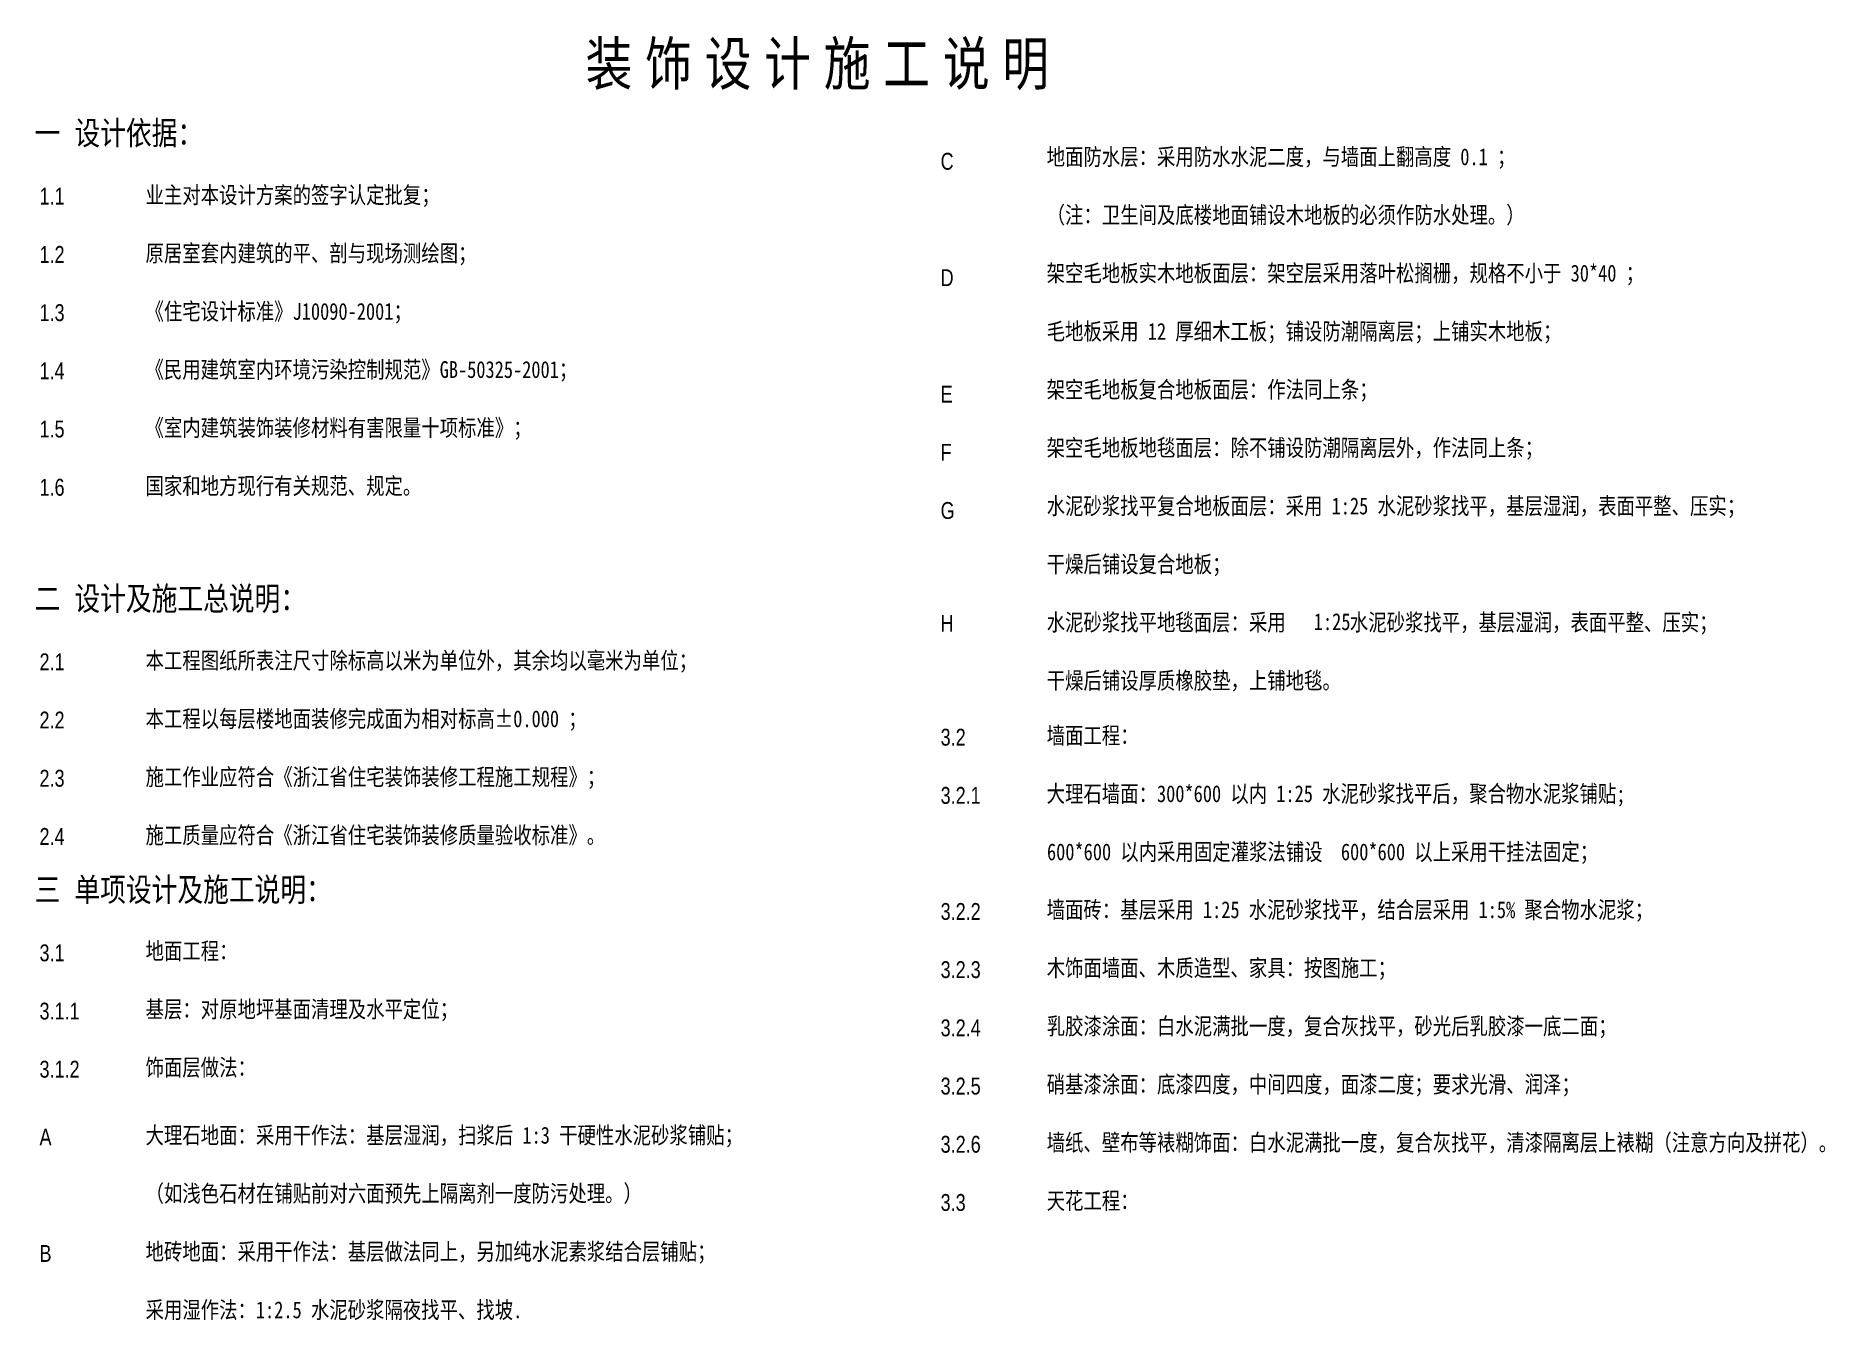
# Model space of a CAD drawing. Header units: millimetres. Extents: x 6960 to 36168, y 4225 to 25183.
import ezdxf

# ---------------------------------------------------------------- set-up
doc = ezdxf.new("R2010")
doc.units = ezdxf.units.MM
doc.layers.add('标注', color=4, linetype='Continuous')
doc.styles.add('_HZTXT', font='txt.shx', dxfattribs={"width": 0.8, "bigfont": 'hztxt.shx'})
doc.styles.add('STYLE1', font='simhei_0.ttf', dxfattribs={"width": 0.8, "height": 200})

msp = doc.modelspace()

# ---------------------------------------------------------------- texts
at = {"layer": '标注', "color": 7, "style": 'STYLE1', "width": 0.8}
for s, p in [('地面防水层：采用防水水泥二度，与墙面上翻高度 0.1 ；', (23460, 23072)), ('业主对本设计方案的签字认定批复；', (8751, 22448)), ('（注：卫生间及底楼地面铺设木地板的必须作防水处理。）', (23460, 22123)), ('原居室套内建筑的平、剖与现场测绘图；', (8751, 21498)), ('架空毛地板实木地板面层：架空层采用落叶松搁栅，规格不小于 30*40 ；', (23460, 21173)), ('《住宅设计标准》J10090-2001；', (8751, 20549)), ('毛地板采用 12 厚细木工板；铺设防潮隔离层；上铺实木地板；', (23460, 20223)), ('《民用建筑室内环境污染控制规范》GB-50325-2001；', (8751, 19600)), ('架空毛地板复合地板面层：作法同上条；', (23460, 19274)), ('《室内建筑装饰装修材料有害限量十项标准》；', (8751, 18650)), ('架空毛地板地毯面层：除不铺设防潮隔离层外，作法同上条；', (23460, 18324)), ('国家和地方现行有关规范、规定。', (8751, 17701)), ('水泥砂浆找平复合地板面层：采用 1:25 水泥砂浆找平，基层湿润，表面平整、压实；', (23460, 17374)), ('干燥后铺设复合地板；', (23460, 16425)), ('水泥砂浆找平地毯面层：采用       水泥砂浆找平，基层湿润，表面平整、压实；', (23460, 15475)), ('1:25', (27820, 15486)), ('本工程图纸所表注尺寸除标高以米为单位外，其余均以毫米为单位；', (8752, 14852)), ('干燥后铺设厚质橡胶垫，上铺地毯。', (23460, 14525)), ('本工程以每层楼地面装修完成面为相对标高%%P0.000 ；', (8752, 13902)), ('墙面工程：', (23460, 13629)), ('施工作业应符合《浙江省住宅装饰装修工程施工规程》；', (8752, 12952)), ('大理石墙面：300*600 以内 1:25 水泥砂浆找平后，聚合物水泥浆铺贴;', (23460, 12679)), ('施工质量应符合《浙江省住宅装饰装修质量验收标准》。', (8752, 12003)), ('600*600 以内采用固定灌浆法铺设  600*600 以上采用干挂法固定；', (23465, 11730)), ('墙面砖：基层采用 1:25 水泥砂浆找平，结合层采用 1:5% 聚合物水泥浆；', (23460, 10786)), ('地面工程：', (8752, 10113)), ('木饰面墙面、木质造型、家具：按图施工；', (23460, 9836)), ('基层：对原地坪基面清理及水平定位；', (8752, 9163)), ('乳胶漆涂面：白水泥满批一度，复合灰找平，砂光后乳胶漆一底二面；', (23460, 8886)), ('饰面层做法：', (8752, 8213)), ('硝基漆涂面：底漆四度，中间四度，面漆二度；要求光滑、润泽；', (23460, 7937)), ('大理石地面：采用干作法：基层湿润，扫浆后 1:3 干硬性水泥砂浆铺贴；', (8752, 7106)), ('墙纸、壁布等裱糊饰面：白水泥满批一度，复合灰找平，清漆隔离层上裱糊（注意方向及拼花）。', (23460, 6987)), ('（如浅色石材在铺贴前对六面预先上隔离剂一度防污处理。）', (8752, 6157)), ('天花工程：', (23460, 6037)), ('地砖地面：采用干作法：基层做法同上，另加纯水泥素浆结合层铺贴；', (8752, 5207)), ('采用湿作法：1:2.5 水泥砂浆隔夜找平、找坡.', (8752, 4257))]:
    msp.add_text(s, height=275, dxfattribs=at).set_placement(p)
at = {"layer": '标注', "color": 7, "attachment_point": 1}
for s, insert, char_height, width, style in [('\\fﾺￚￌﾣﾤ|b0|i0|c134|p2;装 饰 设 计 施 工 说 明', (15934, 25080), 700, 52087.76, '_HZTXT'), ('\\fﾺￚￌﾣﾤ|b0|i0|c134|p2;一  设计依据：', (6942, 23790), 385, 57297.47, '_HZTXT'), ('\\fﾺￚￌﾣﾤ|b0|i0|c134|p2;C', (21729, 23273), 275, 57297.47, '_HZTXT'), ('\\fﾺￚￌﾣﾤ|b0|i0|c134|p2;1.1', (7021, 22703), 275, 57297.47, 'STYLE1'), ('\\fﾺￚￌﾣﾤ|b0|i0|c134|p2;1.2', (7021, 21753), 275, 57297.47, 'STYLE1'), ('\\fﾺￚￌﾣﾤ|b0|i0|c134|p2;D', (21729, 21373), 275, 57297.47, '_HZTXT'), ('\\fﾺￚￌﾣﾤ|b0|i0|c134|p2;1.3', (7021, 20803), 275, 57297.47, 'STYLE1'), ('\\fﾺￚￌﾣﾤ|b0|i0|c134|p2;1.4', (7021, 19854), 275, 57297.47, 'STYLE1'), ('\\fﾺￚￌﾣﾤ|b0|i0|c134|p2;E', (21729, 19474), 275, 57297.47, '_HZTXT'), ('\\fﾺￚￌﾣﾤ|b0|i0|c134|p2;1.5', (7021, 18904), 275, 57297.47, 'STYLE1'), ('\\fﾺￚￌﾣﾤ|b0|i0|c134|p2;F', (21729, 18524), 275, 57297.47, '_HZTXT'), ('\\fﾺￚￌﾣﾤ|b0|i0|c134|p2;1.6', (7021, 17954), 275, 57297.47, 'STYLE1'), ('\\fﾺￚￌﾣﾤ|b0|i0|c134|p2;G', (21729, 17575), 275, 57297.47, '_HZTXT'), ('\\fﾺￚￌﾣﾤ|b0|i0|c134|p2;二  设计及施工总说明：', (6942, 16193), 385, 57297.47, '_HZTXT'), ('\\fﾺￚￌﾣﾤ|b0|i0|c134|p2;H', (21729, 15733), 275, 57297.47, '_HZTXT'), ('\\fﾺￚￌﾣﾤ|b0|i0|c134|p2;2.1', (7021, 15105), 275, 57297.47, 'STYLE1'), ('\\fﾺￚￌﾣﾤ|b0|i0|c134|p2;2.2', (7021, 14156), 275, 57297.47, 'STYLE1'), ('\\fﾺￚￌﾣﾤ|b0|i0|c134|p2;3.2', (21729, 13876), 275, 57297.47, '_HZTXT'), ('\\fﾺￚￌﾣﾤ|b0|i0|c134|p2;2.3', (7021, 13206), 275, 57297.47, 'STYLE1'), ('\\fﾺￚￌﾣﾤ|b0|i0|c134|p2;3.2.1', (21729, 12926), 275, 57297.47, '_HZTXT'), ('\\fﾺￚￌﾣﾤ|b0|i0|c134|p2;2.4', (7021, 12256), 275, 57297.47, 'STYLE1'), ('\\fﾺￚￌﾣﾤ|b0|i0|c134|p2;三  单项设计及施工说明：', (6942, 11444), 385, 57297.47, '_HZTXT'), ('\\fﾺￚￌﾣﾤ|b0|i0|c134|p2;3.2.2', (21729, 11032), 275, 57297.47, '_HZTXT'), ('\\fﾺￚￌﾣﾤ|b0|i0|c134|p2;3.1', (7021, 10357), 275, 57297.47, 'STYLE1'), ('\\fﾺￚￌﾣﾤ|b0|i0|c134|p2;3.2.3', (21729, 10083), 275, 57297.47, '_HZTXT'), ('\\fﾺￚￌﾣﾤ|b0|i0|c134|p2;3.1.1', (7021, 9407), 275, 57297.47, 'STYLE1'), ('\\fﾺￚￌﾣﾤ|b0|i0|c134|p2;3.2.4', (21729, 9133), 275, 57297.47, '_HZTXT'), ('\\fﾺￚￌﾣﾤ|b0|i0|c134|p2;3.1.2', (7021, 8458), 275, 57297.47, 'STYLE1'), ('\\fﾺￚￌﾣﾤ|b0|i0|c134|p2;3.2.5', (21729, 8183), 275, 57297.47, '_HZTXT'), ('\\fﾺￚￌﾣﾤ|b0|i0|c134|p2;A', (7021, 7352), 275, 57297.47, 'STYLE1'), ('\\fﾺￚￌﾣﾤ|b0|i0|c134|p2;3.2.6', (21729, 7234), 275, 57297.47, '_HZTXT'), ('\\fﾺￚￌﾣﾤ|b0|i0|c134|p2;3.3', (21729, 6284), 275, 57297.47, '_HZTXT'), ('\\fﾺￚￌﾣﾤ|b0|i0|c134|p2;B', (7021, 5452), 275, 57297.47, 'STYLE1')]:
    msp.add_mtext(s, dxfattribs=dict(at, insert=insert, char_height=char_height, width=width, style=style))

doc.saveas('drawing.dxf')
